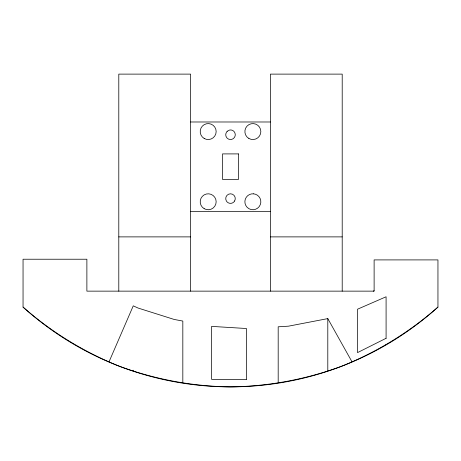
<?xml version="1.0" encoding="UTF-8"?>
<svg xmlns="http://www.w3.org/2000/svg" width="461" height="461" viewBox="0 0 461 461"><rect width="100%" height="100%" fill="white"/><g stroke="black" fill="none" stroke-linecap="round" stroke-linejoin="round"><path stroke-width="0.69" d="M109.136 361.58L133.258 305.845L138.093 308.052L174.2 319.456L182.827 321.063L182.827 382.734M437.95 307.095C409.437 332.151 376.873 352.146 341.63 366.253C306.029 379.397 268.452 386.376 230.5 386.883C192.548 386.376 154.971 379.397 119.37 366.253C84.127 352.146 51.563 332.151 23.05 307.095L23.05 259.226L86.881 259.226L86.881 291.139L374.119 291.139L374.119 259.906L437.95 259.906L437.95 307.095A309.579 309.579 0 0 1 23.05 307.095M373.306 291.139L374.119 290.764M351.864 361.58L327.8 318.603L288.482 326.175L278.185 326.803L278.185 382.734M190.606 121.986L270.394 121.986M190.606 211.351L270.394 211.351M118.794 236.885L190.606 236.885M270.394 236.885L342.206 236.885M386.088 344.373L386.088 344.678M342.206 291.139L342.206 74.117L270.394 74.117L270.394 291.139M327.8 318.603L327.8 370.621M190.606 291.139L190.606 74.117L118.794 74.117L118.794 291.139M133.258 370.235L133.258 370.638M234.643 200.979L233.883 201.97A4.789 4.789 0 0 1 227.117 201.97L226.357 200.979A4.789 4.789 0 0 1 230.5 193.799A4.789 4.789 0 0 1 234.643 200.979M227.244 131.247L226.443 132.209A4.789 4.789 0 0 0 230.327 139.539L231.566 139.418A4.789 4.789 0 0 0 234.73 132.514L234.009 131.494A4.789 4.789 0 0 0 230.673 129.967L229.434 130.088L227.244 131.247M386.088 338.293L357.523 352.613L357.523 309.21L386.088 296.775L386.088 338.293M253.498 193.822L251.418 193.925A7.981 7.981 0 0 0 244.906 201.134L245.01 203.215A7.981 7.981 0 0 0 260.811 202.419L260.707 200.339A7.981 7.981 0 0 0 253.498 193.822M238.481 153.905L222.519 153.905L222.519 179.433L238.481 179.433L238.481 153.905M246.462 379.345L211.605 379.345L211.605 326.382L246.462 328.52L246.462 379.345M248.871 138.473A7.981 7.981 0 0 0 260.84 131.564A7.981 7.981 0 0 0 248.871 124.654A7.981 7.981 0 0 0 248.871 138.473M204.188 138.473A7.981 7.981 0 0 0 216.157 131.564A7.981 7.981 0 0 0 204.188 124.654A7.981 7.981 0 0 0 204.188 138.473M204.188 208.683A7.981 7.981 0 0 0 216.157 201.774A7.981 7.981 0 0 0 204.188 194.865A7.981 7.981 0 0 0 204.188 208.683"/></g></svg>
